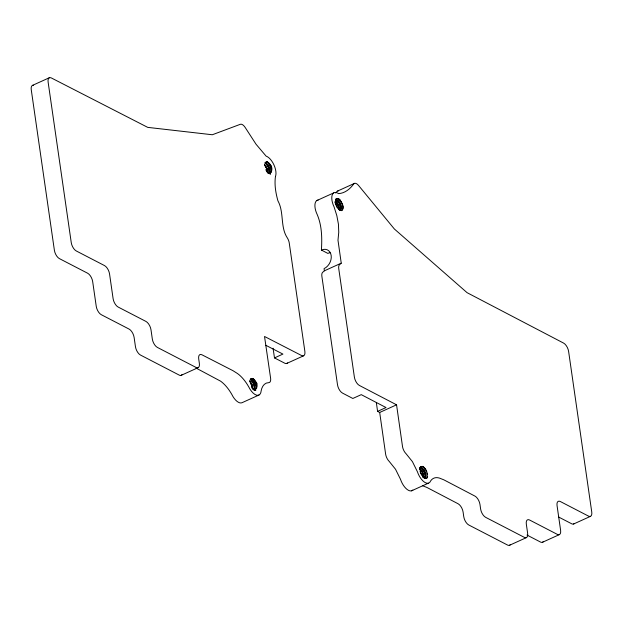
<?xml version="1.0" encoding="UTF-8"?>
<svg xmlns="http://www.w3.org/2000/svg" width="623" height="623" viewBox="0 0 623 623"><rect width="100%" height="100%" fill="white"/><g stroke="black" fill="none" stroke-linecap="round" stroke-linejoin="round"><path stroke-width="0.93" d="M269.3 173.015L268.443 167.579L265.663 162.93M271.239 172.298L270.662 166.847L269.37 164.192M256.621 388.736L255.882 383.347L252.977 378.659M338.967 209.538L338.328 205.567L336.373 202.273M423.562 477.475L422.402 472.398L419.474 468.94M267.773 172.96L267.376 168.607L264.448 164.036M252.993 389.468L252.595 385.107L249.667 380.536M339.356 209.803C340.111 206.649 338.258 203.371 336.046 201.221M423.952 477.74C424.699 474.282 422.589 470.583 419.832 468.574M419.598 468.753L419.832 467.896M427.674 476.805L426.42 478.519L423.539 477.405L425.026 478.355M268.661 173.513C270.366 169.915 268.404 164.838 264.993 162.93M253.88 390.021C255.586 386.416 253.623 381.338 250.212 379.43M269.097 173.396C271.021 169.806 268.934 164.02 265.094 162.626M254.316 389.897C256.24 386.307 254.153 380.521 250.314 379.127M335.672 192.99L336.833 191.627A7.032 3.364 65.6 0 1 338.312 190.911M266.317 161.996L265.507 162.665L266.317 161.996C270.732 162.455 274.104 173.552 268.131 173.108M251.536 378.496L250.726 379.166L251.536 378.496C255.609 379.462 258.568 387.124 254.815 389.803M335.618 199.29C337.619 197.39 340.314 200.123 341.295 201.891L339.839 200.053M420.206 467.234C422.207 465.326 424.909 468.06 425.883 469.835L424.427 467.99M341.24 263.171L339.558 264.643A7.032 3.364 65.6 0 0 338.748 268.645L354.378 377.125A7.032 3.364 65.6 0 0 359.385 385.45L396.555 404.818L402.505 446.496A7.032 3.364 65.6 0 0 406.079 453.754L412.418 461.627L417.387 471.689A12.304 5.887 65.6 0 0 424.318 482.062A12.304 5.887 65.6 0 0 430.61 480.972A28.658 13.706 65.6 0 1 439.534 478.114L443.864 479.842L474.975 496.118A7.032 3.364 65.6 0 1 479.975 504.466L480.613 508.975A7.032 3.364 65.6 0 0 485.636 517.331L524.418 537.4A7.032 3.364 65.6 0 0 527.65 533.343L526.31 524.052A7.032 3.364 65.6 0 1 529.542 519.987L557.383 534.402A7.032 3.364 65.6 0 0 560.614 530.337L557.048 505.557A7.032 3.364 65.6 0 1 560.279 501.499L588.525 516.124A7.032 3.364 65.6 0 0 591.757 512.067L568.612 351.434A7.032 3.364 65.6 0 0 563.613 343.109L467.071 292.67L394.367 228.991L358.536 185.459A7.032 3.364 65.6 0 0 353.7 183.98C350.087 188.94 344.932 193.286 338.546 193.613A12.304 5.887 65.6 0 0 332.191 195.03A12.304 5.887 65.6 0 0 334.084 206.914L336.833 215.675L338.429 224.148L338.756 232.309L337.985 240.213L341.24 263.171L324.373 270.818L322.691 272.29A7.032 3.364 65.6 0 0 321.873 276.293L337.502 384.773A7.032 3.364 65.6 0 0 342.51 393.097L352.828 398.471L361.262 394.647L386.026 407.543L377.585 411.367L376.339 402.583M32.521 85.367L49.396 77.719M337.744 190.973L354.612 183.326M316.741 200.59L333.609 192.943M180.966 375.435L197.834 367.788M273.076 348.234L274.486 357.914L282.92 354.09L265.865 345.321M286.728 363.45L303.603 355.803M258.934 395.052L242.059 402.699A12.304 5.887 65.6 0 1 231.834 394.452A28.658 13.706 65.6 0 0 220.581 381.159L196.05 368.061M377.585 411.367L379.687 412.465L396.555 404.818M411.53 490.831L428.406 483.183M509.489 545.289L526.365 537.641M573.596 524.005L590.472 516.358M542.454 542.283L559.329 534.635M339.255 209.889L340.314 209.772C342.276 206.135 339.091 200.793 335.392 199.508M423.842 477.825L424.902 477.709C426.864 474.08 423.679 468.73 419.988 467.445M335.766 199.243C339.597 200.365 342.681 205.715 340.952 209.453L340.493 209.686C336.513 208.752 334.863 203.199 335.805 199.547L335.618 199.999L336.062 199.189A5.856 2.804 65.6 0 1 340.547 200.707M420.354 467.18C424.193 468.301 427.269 473.659 425.54 477.389L425.081 477.623C421.101 476.688 419.45 471.136 420.393 467.484L420.206 467.935L420.65 467.125A5.856 2.804 65.6 0 1 425.135 468.644M340.438 210.41L338.951 209.468L341.825 210.582C345.119 207.482 341.614 201.829 339.099 199.142M268.24 173.023L270.584 174.074L268.396 172.945L265.702 169.775M253.46 389.523L255.804 390.582L253.616 389.445L251.747 387.506M339.994 210.286L341.661 210.66C344.963 207.568 341.451 201.907 338.943 199.22M424.582 478.223L426.249 478.596L427.246 477.716L427.183 473.34M422.659 485.761L426.996 487.49L458.1 503.766A7.032 3.364 65.6 0 1 463.107 512.114L463.746 516.623A7.032 3.364 65.6 0 0 468.761 524.979L507.55 545.047A7.032 3.364 65.6 0 0 510.206 544.743M274.486 357.914L284.789 363.217A7.032 3.364 65.6 0 0 287.437 362.905M558.815 517.121L571.657 523.772A7.032 3.364 65.6 0 0 574.313 523.468M527.011 535.064L540.515 542.049A7.032 3.364 65.6 0 0 543.17 541.745M318.151 200.076A12.304 5.887 65.6 0 0 317.208 214.561C321.99 225.845 322.114 238.142 321.429 250.057L327.846 253.413A10.544 7.904 -62.4 0 1 330.073 252.736M422.534 477.008L423.204 477.53M266.753 161.567L268.42 163.14M422.565 466.386L426.249 470.529M420.751 467.39L424.232 471.72L425.782 476.836M266.893 171.59C271.184 176.254 273.442 168.436 270.74 165.375A5.856 2.804 65.6 0 0 266.005 162.128M252.113 388.09C256.403 392.755 258.662 384.944 255.96 381.876A5.856 2.804 65.6 0 0 251.225 378.628M335.688 201.634L337.939 204.803L339.169 208.806M250.882 379.43L253.218 382.647L254.301 385.442M250.711 379.5L253.662 384.079L254.573 388.277M423.687 467.079L425.486 469.236M252.806 378.729L255.71 383.41L256.544 387.592M267.758 162.159L270.491 166.909M337.277 200.178L339.8 203.698L341.116 207.724M421.872 468.114L424.995 472.997M337.121 200.256L339.636 203.783L341.03 208.985M264.417 164.721L266.745 168.576L267.368 172.01M249.636 381.221L251.965 385.076L252.588 388.511M335.306 201.299L337.775 204.889L339.005 208.892M419.894 469.236L422.526 472.74M266.371 171.084L267.283 172.158M266.488 163.802L268.606 167.517L269.385 170.359M420.969 470.209L421.802 471.424M335.501 203.69L337.456 208.012M420.089 471.627L421.748 474.858M265.024 165.663L265.756 166.894M250.244 382.164L252.432 387.592M265.196 165.601L266.387 168.249M250.415 382.101L252.603 387.529M426.085 470.614L426.872 471.891M422.363 472.826L423.103 474.111M266.551 168.187L266.878 169.666M426.716 471.969L427.643 474.57M422.947 474.189L423.757 476.743M267.049 169.604L267.212 171.091M425.275 474.446L425.618 476.922M423.36 475.544L423.593 476.829M379.687 412.465L385.629 454.144A7.032 3.364 65.6 0 0 389.204 461.402L395.543 469.275L400.519 479.336A12.304 5.887 65.6 0 0 412.831 490.067M324.373 270.818L324.061 268.622A10.544 7.904 -62.4 0 0 331.179 255.516A10.544 7.904 -62.4 0 0 321.429 250.057M254.605 386.86L254.737 388.215M334.933 201.813L335.01 202.919M182.15 374.446A7.032 3.364 65.6 0 1 179.26 375.124L140.479 355.048A7.032 3.364 65.6 0 1 135.456 346.715L134.116 337.425A7.032 3.364 65.6 0 0 129.101 329.092L101.261 314.685A7.032 3.364 65.6 0 1 96.246 306.352L92.671 281.573A7.032 3.364 65.6 0 0 87.656 273.24L59.403 258.615A7.032 3.364 65.6 0 1 54.388 250.29L31.243 89.657A7.032 3.364 65.6 0 1 33.424 85.258M275.444 176.566C274.322 184.743 275.724 192.943 277.92 200.824C284.189 212.17 280.186 226.756 287.055 237.464A7.032 3.364 65.6 0 1 289.251 243.025L304.881 351.504A7.032 3.364 65.6 0 1 301.664 355.569L264.526 336.475L270.608 378.223A7.032 3.364 65.6 0 1 268.715 382.654C264.245 382.592 261.816 386.93 261.162 390.823A12.304 5.887 65.6 0 1 256.341 395.107A12.304 5.887 65.6 0 1 248.702 386.805A28.658 13.706 65.6 0 0 237.456 373.512L232.955 370.669L201.907 354.775A7.032 3.364 65.6 0 0 198.698 358.871L199.36 363.388A7.032 3.364 65.6 0 1 196.128 367.477L157.346 347.4A7.032 3.364 65.6 0 1 152.331 339.068L150.992 329.777A7.032 3.364 65.6 0 0 145.977 321.445L118.136 307.038A7.032 3.364 65.6 0 1 113.113 298.705L109.547 273.925A7.032 3.364 65.6 0 0 104.532 265.593L76.279 250.968A7.032 3.364 65.6 0 1 71.256 242.643L48.111 82.01A7.032 3.364 65.6 0 1 51.327 77.945L147.721 127.372L212.311 134.755L240.361 124.288A7.032 3.364 65.6 0 1 245.517 127.98L256.037 144.232L266.122 156.132A12.304 5.887 65.6 0 1 273.941 164.877A12.304 5.887 65.6 0 1 275.444 176.566M271.511 166.816L271.145 166.076L271.511 166.816M256.731 383.316L256.365 382.577L256.731 383.316"/></g></svg>
